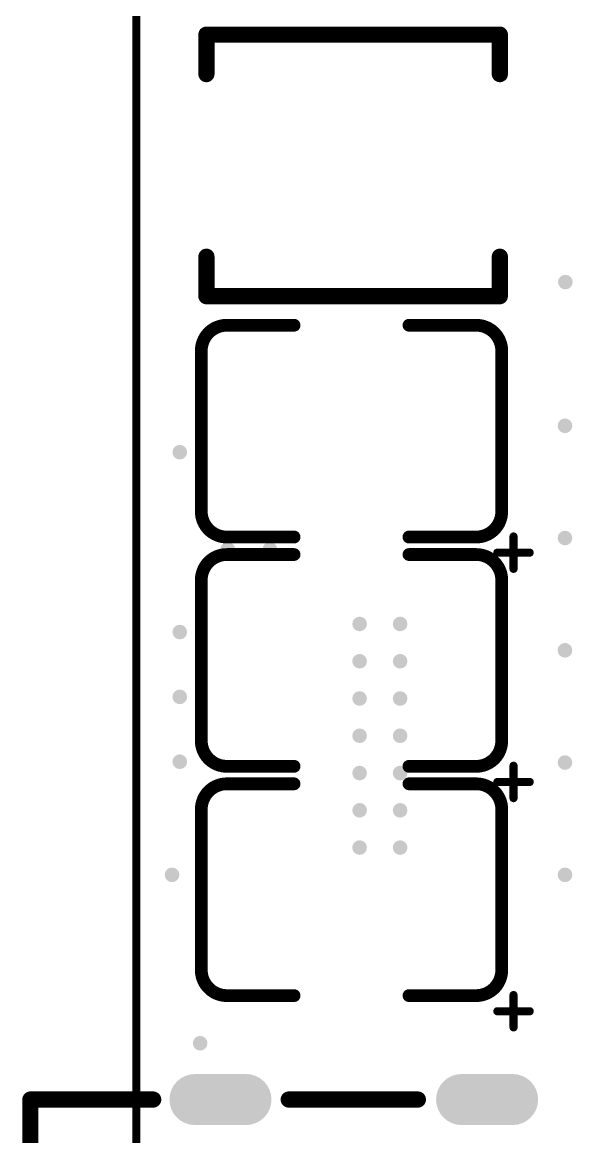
# Model space of a CAD drawing. Header units: millimetres. Extents: x -53 to 39, y 0 to 126.
# Drawn here: x -2.09 to 6.54, y 55.34 to 72.8 of the extents above; entities that cross this region are included whole.
import ezdxf

# ---------------------------------------------------------------- set-up
doc = ezdxf.new("R2010")
doc.units = ezdxf.units.MM
for name, color, linetype in [('KeepOutLayer', 6, 'Continuous'), ('MultiLayer', 9, 'Continuous'), ('PadHoleLayer', 156, 'Continuous'), ('TopOverlay', 2, 'Continuous'), ('ViaHoleLayer', 16, 'Continuous')]:
    doc.layers.add(name, color=color, linetype=linetype)

# ---------------------------------------------------------------- blocks, each defined once
blk = doc.blocks.new('C1210_13')
at = {"layer": 'TopOverlay'}
for points, const_width in [([(-2.54, 2.159), (-2.54, 1.651)], 0.127), ([(-2.286, 1.905), (-2.794, 1.905)], 0.127), ([(-0.8999982, 1.65999668), (-1.9549999, 1.65999668)], 0.1999996), ([(1.95500244, 1.65999668), (0.90000074, 1.65999668)], 0.1999996), ([(-2.3549991, 1.25999748), (-2.3549991, -1.26000256)], 0.1999996), ([(2.35500164, 1.25999748), (2.35500164, -1.26000256)], 0.1999996), ([(-0.8999982, -1.66000176), (-1.9549999, -1.66000176)], 0.1999996), ([(1.95500244, -1.66000176), (0.90000074, -1.66000176)], 0.1999996)]:
    blk.add_lwpolyline(points, dxfattribs=dict(at, const_width=const_width))
for points, const_width in [([(-2.57175, 2.159, 1), (-2.50825, 2.159, 1)], 0.0635), ([(-2.82575, 1.905, 1), (-2.76225, 1.905, 1)], 0.0635), ([(-2.31775, 1.905, 1), (-2.25425, 1.905, 1)], 0.0635), ([(-2.0049998, 1.65999668, 1), (-1.905, 1.65999668, 1)], 0.0999998), ([(-2.0049998, 1.65999668, 1), (-1.905, 1.65999668, 1)], 0.0999998), ([(-0.9499980999999998, 1.65999668, 1), (-0.8499983, 1.65999668, 1)], 0.0999998), ([(0.8500008399999999, 1.65999668, 1), (0.95000064, 1.65999668, 1)], 0.0999998), ([(1.90500254, 1.65999668, 1), (2.00500234, 1.65999668, 1)], 0.0999998), ([(1.90500254, 1.65999668, 1), (2.00500234, 1.65999668, 1)], 0.0999998), ([(-2.57175, 1.651, 1), (-2.50825, 1.651, 1)], 0.0635), ([(-2.404999, 1.25999748, 1), (-2.3049992, 1.25999748, 1)], 0.0999998), ([(-2.404999, 1.25999748, 1), (-2.3049992, 1.25999748, 1)], 0.0999998), ([(2.30500174, 1.25999748, 1), (2.40500154, 1.25999748, 1)], 0.0999998), ([(2.30500174, 1.25999748, 1), (2.40500154, 1.25999748, 1)], 0.0999998), ([(-2.404999, -1.26000256, 1), (-2.3049992, -1.26000256, 1)], 0.0999998), ([(-2.404999, -1.26000256, 1), (-2.3049992, -1.26000256, 1)], 0.0999998), ([(2.30500174, -1.26000256, 1), (2.40500154, -1.26000256, 1)], 0.0999998), ([(2.30500174, -1.26000256, 1), (2.40500154, -1.26000256, 1)], 0.0999998), ([(-2.0049998, -1.66000176, 1), (-1.905, -1.66000176, 1)], 0.0999998), ([(-2.0049998, -1.66000176, 1), (-1.905, -1.66000176, 1)], 0.0999998), ([(-0.9499980999999998, -1.66000176, 1), (-0.8499983, -1.66000176, 1)], 0.0999998), ([(0.8500008399999999, -1.66000176, 1), (0.95000064, -1.66000176, 1)], 0.0999998), ([(1.90500254, -1.66000176, 1), (2.00500234, -1.66000176, 1)], 0.0999998), ([(1.90500254, -1.66000176, 1), (2.00500234, -1.66000176, 1)], 0.0999998)]:
    blk.add_lwpolyline(points, format="xyb", close=True, dxfattribs=dict(at, const_width=const_width))
at = {"layer": 'TopOverlay', "const_width": 0.1999996}
for points in [[(-2.3549991, 1.25999748, -0.4142135623730951), (-1.9549999, 1.65999668)], [(1.95500244, 1.65999668, -0.4142135623730951), (2.35500164, 1.25999748)], [(-1.9549999, -1.66000176, -0.4142135623730951), (-2.3549991, -1.26000256)], [(2.35500164, -1.26000256, -0.4142135623730951), (1.95500244, -1.66000176)]]:
    blk.add_lwpolyline(points, format="xyb", dxfattribs=at)
blk = doc.blocks.new('C1210_55')
at = {"layer": 'TopOverlay'}
for points, const_width in [([(-2.54, 2.159), (-2.54, 1.651)], 0.127), ([(-2.286, 1.905), (-2.794, 1.905)], 0.127), ([(-0.8999982, 1.65999668), (-1.9549999, 1.65999668)], 0.1999996), ([(1.95500244, 1.65999668), (0.90000074, 1.65999668)], 0.1999996), ([(-2.3549991, 1.25999748), (-2.3549991, -1.26000256)], 0.1999996), ([(2.35500164, 1.25999748), (2.35500164, -1.26000256)], 0.1999996), ([(-0.8999982, -1.66000176), (-1.9549999, -1.66000176)], 0.1999996), ([(1.95500244, -1.66000176), (0.90000074, -1.66000176)], 0.1999996)]:
    blk.add_lwpolyline(points, dxfattribs=dict(at, const_width=const_width))
for points, const_width in [([(-2.57175, 2.159, 1), (-2.50825, 2.159, 1)], 0.0635), ([(-2.82575, 1.905, 1), (-2.76225, 1.905, 1)], 0.0635), ([(-2.31775, 1.905, 1), (-2.25425, 1.905, 1)], 0.0635), ([(-2.0049998, 1.65999668, 1), (-1.905, 1.65999668, 1)], 0.0999998), ([(-2.0049998, 1.65999668, 1), (-1.905, 1.65999668, 1)], 0.0999998), ([(-0.9499980999999998, 1.65999668, 1), (-0.8499983, 1.65999668, 1)], 0.0999998), ([(0.8500008399999999, 1.65999668, 1), (0.95000064, 1.65999668, 1)], 0.0999998), ([(1.90500254, 1.65999668, 1), (2.00500234, 1.65999668, 1)], 0.0999998), ([(1.90500254, 1.65999668, 1), (2.00500234, 1.65999668, 1)], 0.0999998), ([(-2.57175, 1.651, 1), (-2.50825, 1.651, 1)], 0.0635), ([(-2.404999, 1.25999748, 1), (-2.3049992, 1.25999748, 1)], 0.0999998), ([(-2.404999, 1.25999748, 1), (-2.3049992, 1.25999748, 1)], 0.0999998), ([(2.30500174, 1.25999748, 1), (2.40500154, 1.25999748, 1)], 0.0999998), ([(2.30500174, 1.25999748, 1), (2.40500154, 1.25999748, 1)], 0.0999998), ([(-2.404999, -1.26000256, 1), (-2.3049992, -1.26000256, 1)], 0.0999998), ([(-2.404999, -1.26000256, 1), (-2.3049992, -1.26000256, 1)], 0.0999998), ([(2.30500174, -1.26000256, 1), (2.40500154, -1.26000256, 1)], 0.0999998), ([(2.30500174, -1.26000256, 1), (2.40500154, -1.26000256, 1)], 0.0999998), ([(-2.0049998, -1.66000176, 1), (-1.905, -1.66000176, 1)], 0.0999998), ([(-2.0049998, -1.66000176, 1), (-1.905, -1.66000176, 1)], 0.0999998), ([(-0.9499980999999998, -1.66000176, 1), (-0.8499983, -1.66000176, 1)], 0.0999998), ([(0.8500008399999999, -1.66000176, 1), (0.95000064, -1.66000176, 1)], 0.0999998), ([(1.90500254, -1.66000176, 1), (2.00500234, -1.66000176, 1)], 0.0999998), ([(1.90500254, -1.66000176, 1), (2.00500234, -1.66000176, 1)], 0.0999998)]:
    blk.add_lwpolyline(points, format="xyb", close=True, dxfattribs=dict(at, const_width=const_width))
at = {"layer": 'TopOverlay', "const_width": 0.1999996}
for points in [[(-2.3549991, 1.25999748, -0.4142135623730951), (-1.9549999, 1.65999668)], [(1.95500244, 1.65999668, -0.4142135623730951), (2.35500164, 1.25999748)], [(-1.9549999, -1.66000176, -0.4142135623730951), (-2.3549991, -1.26000256)], [(2.35500164, -1.26000256, -0.4142135623730951), (1.95500244, -1.66000176)]]:
    blk.add_lwpolyline(points, format="xyb", dxfattribs=at)
blk = doc.blocks.new('IND_SMD_L4_5_W4_1_SRP4020TA_106')
at = {"layer": 'TopOverlay', "const_width": 0.254}
for points in [[(-2.3000208, 2.0499832), (2.3000208, 2.0500086)], [(-2.3000208, 1.4311376), (-2.3000208, 2.0499832)], [(2.3000208, 1.4311376), (2.3000208, 2.0500086)], [(-2.3000208, -2.0500086), (-2.3000208, -1.4311376)], [(2.3000208, -2.0500086), (2.3000208, -1.4311376)], [(-2.3000208, -2.0500086), (2.3000208, -2.0500086)]]:
    blk.add_lwpolyline(points, dxfattribs=at)
at = {"layer": 'TopOverlay', "const_width": 0.127}
for points in [[(-2.3635208, 2.0499832, 1), (-2.2365208, 2.0499832, 1)], [(-2.3635208, 2.0499832, 1), (-2.2365208, 2.0499832, 1)], [(2.2365208, 2.0500086, 1), (2.3635208, 2.0500086, 1)], [(2.2365208, 2.0500086, 1), (2.3635208, 2.0500086, 1)], [(-2.3635208, 1.4311376, 1), (-2.2365208, 1.4311376, 1)], [(2.2365208, 1.4311376, 1), (2.3635208, 1.4311376, 1)], [(-2.3635208, -1.4311376, 1), (-2.2365208, -1.4311376, 1)], [(2.2365208, -1.4311376, 1), (2.3635208, -1.4311376, 1)], [(-2.3635208, -2.0500086, 1), (-2.2365208, -2.0500086, 1)], [(-2.3635208, -2.0500086, 1), (-2.2365208, -2.0500086, 1)], [(2.2365208, -2.0500086, 1), (2.3635208, -2.0500086, 1)], [(2.2365208, -2.0500086, 1), (2.3635208, -2.0500086, 1)]]:
    blk.add_lwpolyline(points, format="xyb", close=True, dxfattribs=at)
blk = doc.blocks.new('C1210_111')
at = {"layer": 'TopOverlay'}
for points, const_width in [([(-2.54, 2.159), (-2.54, 1.651)], 0.127), ([(-2.286, 1.905), (-2.794, 1.905)], 0.127), ([(-0.8999982, 1.65999668), (-1.9549999, 1.65999668)], 0.1999996), ([(1.95500244, 1.65999668), (0.90000074, 1.65999668)], 0.1999996), ([(-2.3549991, 1.25999748), (-2.3549991, -1.26000256)], 0.1999996), ([(2.35500164, 1.25999748), (2.35500164, -1.26000256)], 0.1999996), ([(-0.8999982, -1.66000176), (-1.9549999, -1.66000176)], 0.1999996), ([(1.95500244, -1.66000176), (0.90000074, -1.66000176)], 0.1999996)]:
    blk.add_lwpolyline(points, dxfattribs=dict(at, const_width=const_width))
for points, const_width in [([(-2.57175, 2.159, 1), (-2.50825, 2.159, 1)], 0.0635), ([(-2.82575, 1.905, 1), (-2.76225, 1.905, 1)], 0.0635), ([(-2.31775, 1.905, 1), (-2.25425, 1.905, 1)], 0.0635), ([(-2.0049998, 1.65999668, 1), (-1.905, 1.65999668, 1)], 0.0999998), ([(-2.0049998, 1.65999668, 1), (-1.905, 1.65999668, 1)], 0.0999998), ([(-0.9499980999999998, 1.65999668, 1), (-0.8499983, 1.65999668, 1)], 0.0999998), ([(0.8500008399999999, 1.65999668, 1), (0.95000064, 1.65999668, 1)], 0.0999998), ([(1.90500254, 1.65999668, 1), (2.00500234, 1.65999668, 1)], 0.0999998), ([(1.90500254, 1.65999668, 1), (2.00500234, 1.65999668, 1)], 0.0999998), ([(-2.57175, 1.651, 1), (-2.50825, 1.651, 1)], 0.0635), ([(-2.404999, 1.25999748, 1), (-2.3049992, 1.25999748, 1)], 0.0999998), ([(-2.404999, 1.25999748, 1), (-2.3049992, 1.25999748, 1)], 0.0999998), ([(2.30500174, 1.25999748, 1), (2.40500154, 1.25999748, 1)], 0.0999998), ([(2.30500174, 1.25999748, 1), (2.40500154, 1.25999748, 1)], 0.0999998), ([(-2.404999, -1.26000256, 1), (-2.3049992, -1.26000256, 1)], 0.0999998), ([(-2.404999, -1.26000256, 1), (-2.3049992, -1.26000256, 1)], 0.0999998), ([(2.30500174, -1.26000256, 1), (2.40500154, -1.26000256, 1)], 0.0999998), ([(2.30500174, -1.26000256, 1), (2.40500154, -1.26000256, 1)], 0.0999998), ([(-2.0049998, -1.66000176, 1), (-1.905, -1.66000176, 1)], 0.0999998), ([(-2.0049998, -1.66000176, 1), (-1.905, -1.66000176, 1)], 0.0999998), ([(-0.9499980999999998, -1.66000176, 1), (-0.8499983, -1.66000176, 1)], 0.0999998), ([(0.8500008399999999, -1.66000176, 1), (0.95000064, -1.66000176, 1)], 0.0999998), ([(1.90500254, -1.66000176, 1), (2.00500234, -1.66000176, 1)], 0.0999998), ([(1.90500254, -1.66000176, 1), (2.00500234, -1.66000176, 1)], 0.0999998)]:
    blk.add_lwpolyline(points, format="xyb", close=True, dxfattribs=dict(at, const_width=const_width))
at = {"layer": 'TopOverlay', "const_width": 0.1999996}
for points in [[(-2.3549991, 1.25999748, -0.4142135623730951), (-1.9549999, 1.65999668)], [(1.95500244, 1.65999668, -0.4142135623730951), (2.35500164, 1.25999748)], [(-1.9549999, -1.66000176, -0.4142135623730951), (-2.3549991, -1.26000256)], [(2.35500164, -1.26000256, -0.4142135623730951), (1.95500244, -1.66000176)]]:
    blk.add_lwpolyline(points, format="xyb", dxfattribs=at)
blk = doc.blocks.new('TYPE_C3_0_USB_122')
at = {"layer": 'MultiLayer'}
h = blk.add_hatch(color=9, dxfattribs=at)
edge = h.paths.add_edge_path()
edge.add_arc((-4.32500024, 1.37000107), 0.3999992, 180, 360)
edge.add_line((-3.92500104, 1.37000107), (-3.92500104, 2.17000201))
edge.add_arc((-4.32500024, 2.17000201), 0.3999992, 0, 180)
edge.add_line((-4.724999439999999, 2.17000201), (-4.724999439999999, 1.37000107))
h = blk.add_hatch(color=9, dxfattribs=at)
edge = h.paths.add_edge_path()
edge.add_arc((4.32500024, 1.37000107), 0.3999992, 180, 360)
edge.add_line((4.724999439999999, 1.37000107), (4.724999439999999, 2.17000201))
edge.add_arc((4.32500024, 2.17000201), 0.3999992, 0, 180)
edge.add_line((3.92500104, 2.17000201), (3.92500104, 1.37000107))
h = blk.add_hatch(color=9, dxfattribs=at)
edge = h.paths.add_edge_path()
edge.add_arc((-2.8899993, 1.27), 0.3499993, 0, 360)
h = blk.add_hatch(color=9, dxfattribs=at)
edge = h.paths.add_edge_path()
edge.add_arc((2.8899993, 1.27), 0.3499993, 0, 360)
h = blk.add_hatch(color=9, dxfattribs=at)
edge = h.paths.add_edge_path()
edge.add_arc((-4.32500024, -2.80999819), 0.3999992, 180, 360)
edge.add_line((-3.92500104, -2.80999819), (-3.92500104, -2.00999725))
edge.add_arc((-4.32500024, -2.00999725), 0.3999992, 0, 180)
edge.add_line((-4.724999439999999, -2.00999725), (-4.724999439999999, -2.80999819))
h = blk.add_hatch(color=9, dxfattribs=at)
edge = h.paths.add_edge_path()
edge.add_arc((4.32500024, -2.80999819), 0.3999992, 180, 360)
edge.add_line((4.724999439999999, -2.80999819), (4.724999439999999, -2.00999725))
edge.add_arc((4.32500024, -2.00999725), 0.3999992, 0, 180)
edge.add_line((3.92500104, -2.00999725), (3.92500104, -2.80999819))
at = {"layer": 'PadHoleLayer'}
h = blk.add_hatch(color=156, dxfattribs=at)
edge = h.paths.add_edge_path()
edge.add_arc((-4.32500024, 1.42000097), 0.2999994, 180, 360)
edge.add_line((-4.02500084, 1.42000097), (-4.02500084, 2.12000211))
edge.add_arc((-4.32500024, 2.12000211), 0.2999994, 0, 180)
edge.add_line((-4.62499964, 2.12000211), (-4.62499964, 1.42000097))
h = blk.add_hatch(color=156, dxfattribs=at)
edge = h.paths.add_edge_path()
edge.add_arc((4.32500024, 1.42000097), 0.2999994, 180, 360)
edge.add_line((4.62499964, 1.42000097), (4.62499964, 2.12000211))
edge.add_arc((4.32500024, 2.12000211), 0.2999994, 0, 180)
edge.add_line((4.02500084, 2.12000211), (4.02500084, 1.42000097))
h = blk.add_hatch(color=156, dxfattribs=at)
edge = h.paths.add_edge_path()
edge.add_arc((-2.8899993, 1.27), 0.3499993, 0, 360)
h = blk.add_hatch(color=156, dxfattribs=at)
edge = h.paths.add_edge_path()
edge.add_arc((2.8899993, 1.27), 0.3499993, 0, 360)
h = blk.add_hatch(color=156, dxfattribs=at)
edge = h.paths.add_edge_path()
edge.add_arc((-4.32500024, -2.75999829), 0.2999994, 180, 360)
edge.add_line((-4.02500084, -2.75999829), (-4.02500084, -2.05999715))
edge.add_arc((-4.32500024, -2.05999715), 0.2999994, 0, 180)
edge.add_line((-4.62499964, -2.05999715), (-4.62499964, -2.75999829))
h = blk.add_hatch(color=156, dxfattribs=at)
edge = h.paths.add_edge_path()
edge.add_arc((4.32500024, -2.75999829), 0.2999994, 180, 360)
edge.add_line((4.62499964, -2.75999829), (4.62499964, -2.05999715))
edge.add_arc((4.32500024, -2.05999715), 0.2999994, 0, 180)
edge.add_line((4.02500084, -2.05999715), (4.02500084, -2.75999829))
at = {"layer": 'TopOverlay', "const_width": 0.254}
for points in [[(-4.32500024, -1.33999986), (-4.32500024, 0.6849999)], [(4.32500024, -1.33999986), (4.32500024, 0.6849999)], [(-4.32500024, -5.38999938), (-4.32500024, -3.464999419999999)], [(4.32500024, -5.38999938), (4.32500024, -3.464999419999999)], [(4.32500024, -5.38999938), (-4.32500024, -5.38999938)]]:
    blk.add_lwpolyline(points, dxfattribs=at)
at = {"layer": 'TopOverlay', "const_width": 0.127}
for points in [[(-4.38850024, 0.6849999, 1), (-4.261500239999999, 0.6849999, 1)], [(4.261500239999999, 0.6849999, 1), (4.38850024, 0.6849999, 1)], [(-4.38850024, -1.33999986, 1), (-4.261500239999999, -1.33999986, 1)], [(4.261500239999999, -1.33999986, 1), (4.38850024, -1.33999986, 1)], [(-4.38850024, -3.464999419999999, 1), (-4.261500239999999, -3.464999419999999, 1)], [(4.261500239999999, -3.464999419999999, 1), (4.38850024, -3.464999419999999, 1)], [(-4.38850024, -5.38999938, 1), (-4.261500239999999, -5.38999938, 1)], [(-4.38850024, -5.38999938, 1), (-4.261500239999999, -5.38999938, 1)], [(4.261500239999999, -5.38999938, 1), (4.38850024, -5.38999938, 1)], [(4.261500239999999, -5.38999938, 1), (4.38850024, -5.38999938, 1)]]:
    blk.add_lwpolyline(points, format="xyb", close=True, dxfattribs=at)

msp = doc.modelspace()

# ---------------------------------------------------------------- hatches: boundary and pattern name
at = {"layer": 'ViaHoleLayer'}
h = msp.add_hatch(color=16, dxfattribs=at)
edge = h.paths.add_edge_path()
edge.add_arc((6.4262, 68.7324), 0.1149985, 0, 360)
h = msp.add_hatch(color=16, dxfattribs=at)
edge = h.paths.add_edge_path()
edge.add_arc((6.420142099999999, 66.48007786), 0.1149985, 0, 360)
h = msp.add_hatch(color=16, dxfattribs=at)
edge = h.paths.add_edge_path()
edge.add_arc((0.3809999999999999, 66.0654), 0.1149985, 0, 360)
h = msp.add_hatch(color=16, dxfattribs=at)
edge = h.paths.add_edge_path()
edge.add_arc((6.420142099999999, 64.7200763), 0.1149985, 0, 360)
h = msp.add_hatch(color=16, dxfattribs=at)
edge = h.paths.add_edge_path()
edge.add_arc((1.1334115, 64.54348534), 0.1149985, 0, 360)
h = msp.add_hatch(color=16, dxfattribs=at)
edge = h.paths.add_edge_path()
edge.add_arc((1.7938115, 64.54348534), 0.1149985, 0, 360)
h = msp.add_hatch(color=16, dxfattribs=at)
edge = h.paths.add_edge_path()
edge.add_arc((3.2004, 63.373), 0.1149985, 0, 360)
h = msp.add_hatch(color=16, dxfattribs=at)
edge = h.paths.add_edge_path()
edge.add_arc((3.835399999999999, 63.373), 0.1149985, 0, 360)
h = msp.add_hatch(color=16, dxfattribs=at)
edge = h.paths.add_edge_path()
edge.add_arc((0.3809999999999999, 63.246), 0.1149985, 0, 360)
h = msp.add_hatch(color=16, dxfattribs=at)
edge = h.paths.add_edge_path()
edge.add_arc((6.420142099999999, 62.96007474), 0.1149985, 0, 360)
h = msp.add_hatch(color=16, dxfattribs=at)
edge = h.paths.add_edge_path()
edge.add_arc((3.2004, 62.78879999999999), 0.1149985, 0, 360)
h = msp.add_hatch(color=16, dxfattribs=at)
edge = h.paths.add_edge_path()
edge.add_arc((3.835399999999999, 62.78879999999999), 0.1149985, 0, 360)
h = msp.add_hatch(color=16, dxfattribs=at)
edge = h.paths.add_edge_path()
edge.add_arc((0.3809999999999999, 62.23), 0.1149985, 0, 360)
h = msp.add_hatch(color=16, dxfattribs=at)
edge = h.paths.add_edge_path()
edge.add_arc((3.2004, 62.20459999999999), 0.1149985, 0, 360)
h = msp.add_hatch(color=16, dxfattribs=at)
edge = h.paths.add_edge_path()
edge.add_arc((3.835399999999999, 62.20459999999999), 0.1149985, 0, 360)
h = msp.add_hatch(color=16, dxfattribs=at)
edge = h.paths.add_edge_path()
edge.add_arc((3.2004, 61.6204), 0.1149985, 0, 360)
h = msp.add_hatch(color=16, dxfattribs=at)
edge = h.paths.add_edge_path()
edge.add_arc((3.835399999999999, 61.6204), 0.1149985, 0, 360)
h = msp.add_hatch(color=16, dxfattribs=at)
edge = h.paths.add_edge_path()
edge.add_arc((0.3809999999999999, 61.214), 0.1149985, 0, 360)
h = msp.add_hatch(color=16, dxfattribs=at)
edge = h.paths.add_edge_path()
edge.add_arc((3.2004, 61.03619999999999), 0.1149985, 0, 360)
h = msp.add_hatch(color=16, dxfattribs=at)
edge = h.paths.add_edge_path()
edge.add_arc((3.835399999999999, 61.03619999999999), 0.1149985, 0, 360)
h = msp.add_hatch(color=16, dxfattribs=at)
edge = h.paths.add_edge_path()
edge.add_arc((6.420142099999999, 61.20007318), 0.1149985, 0, 360)
h = msp.add_hatch(color=16, dxfattribs=at)
edge = h.paths.add_edge_path()
edge.add_arc((3.2004, 60.45199999999999), 0.1149985, 0, 360)
h = msp.add_hatch(color=16, dxfattribs=at)
edge = h.paths.add_edge_path()
edge.add_arc((3.835399999999999, 60.45199999999999), 0.1149985, 0, 360)
h = msp.add_hatch(color=16, dxfattribs=at)
edge = h.paths.add_edge_path()
edge.add_arc((3.2004, 59.8678), 0.1149985, 0, 360)
h = msp.add_hatch(color=16, dxfattribs=at)
edge = h.paths.add_edge_path()
edge.add_arc((3.835399999999999, 59.8678), 0.1149985, 0, 360)
h = msp.add_hatch(color=16, dxfattribs=at)
edge = h.paths.add_edge_path()
edge.add_arc((0.26013664, 59.44007162), 0.1149985, 0, 360)
h = msp.add_hatch(color=16, dxfattribs=at)
edge = h.paths.add_edge_path()
edge.add_arc((6.420142099999999, 59.44007162), 0.1149985, 0, 360)
h = msp.add_hatch(color=16, dxfattribs=at)
edge = h.paths.add_edge_path()
edge.add_arc((0.70013576, 56.80006928), 0.1149985, 0, 360)

# ---------------------------------------------------------------- linework, layer by layer
at = {"layer": 'KeepOutLayer', "const_width": 0.127}
msp.add_lwpolyline([(-0.30000194, 3.19999868), (-0.30000194, 113.69999866)], dxfattribs=at)

# ---------------------------------------------------------------- block references
msp.add_blockref('IND_SMD_L4_5_W4_1_SRP4020TA_106', (3.0988, 70.5612))
for name, p, rotation in [('C1210_13', (3.0734, 66.39559999999999), 180), ('C1210_111', (3.0734, 62.8015), 180), ('C1210_55', (3.0734, 59.20739999999999), 180), ('TYPE_C3_0_USB_122', (3.429, 51.59300069999999), 270)]:
    msp.add_blockref(name, p, dxfattribs=dict(rotation=rotation))

doc.saveas('drawing.dxf')
